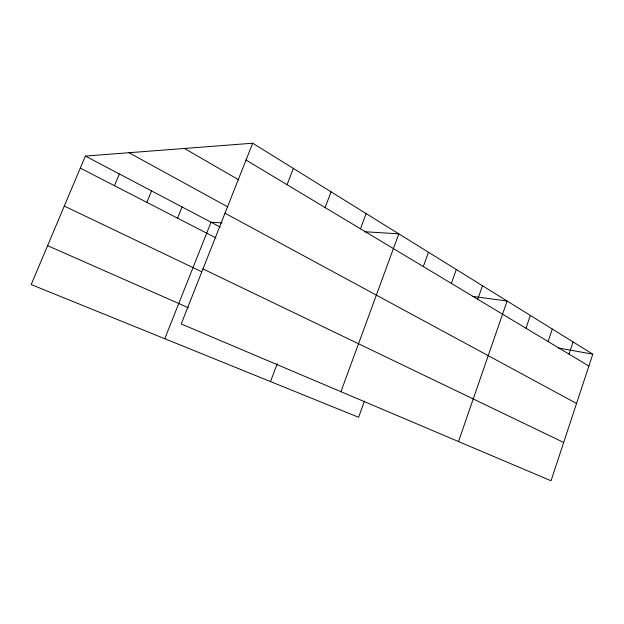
<?xml version="1.0" encoding="UTF-8"?>
<svg xmlns="http://www.w3.org/2000/svg" width="624" height="624" viewBox="0 0 624 624"><rect width="100%" height="100%" fill="white"/><g stroke="black" fill="none" stroke-linecap="round" stroke-linejoin="round"><path stroke-width="0.94" d="M592.8 354.159L551.047 480.776L181.202 323.957L252.689 143.224L592.8 354.159L558.301 347.997M569.033 354.128L573.097 341.944M548.098 341.546L552.31 329.051M525.97 328.247L530.353 315.432M458.5 441.535L507.109 301.018L472.313 296.361M477.727 299.263L482.469 285.737M451.363 283.421L456.316 269.513M364.486 401.068L358.605 417.292L31.2 284.575L85.371 156.062L252.689 143.224M423.314 266.573L428.485 252.252M340.938 391.693L398.822 233.852L364.424 231.722M360.461 228.805L366.14 213.587M270.496 381.576L277.274 363.659M325.104 207.558L331.079 191.841M287.071 184.704L293.366 168.449M164.767 338.723L211.045 222.214L222.206 222.908M177.551 218.166L182.068 206.965M146.866 202.371L151.554 190.897M114.488 185.718L119.363 173.956M47.603 245.669L188.339 307.726M64.288 206.076L201.568 271.697M202.972 268.928L563.683 442.471M80.293 168.113L215.943 237.923M85.371 156.062L220.241 227.058M225.007 213.205L576.545 403.463M128.965 152.716L227.744 206.879M184.47 148.457L238.742 179.86M246.035 160.048L588.877 366.046"/></g></svg>
